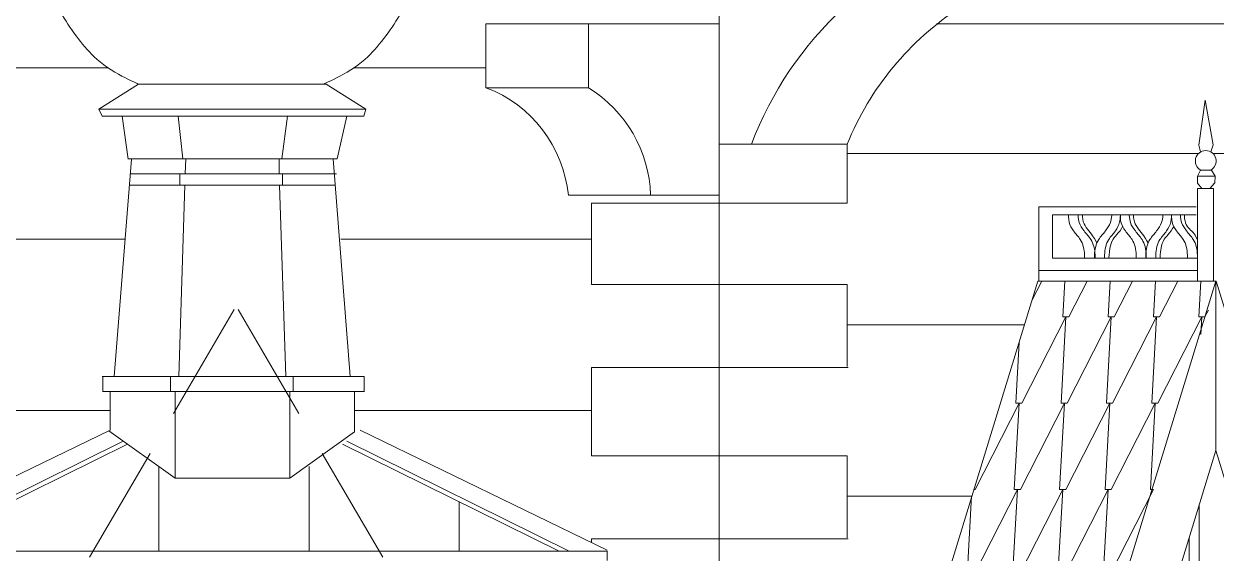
# Model space of a CAD drawing. Header units: millimetres. Extents: x 2399 to 111977, y 1313 to 59551.
# Drawn here: x 72755 to 75553, y 41898 to 43142 of the extents above; entities that cross this region are included whole.
import ezdxf

# ---------------------------------------------------------------- set-up
doc = ezdxf.new("R2010")
doc.units = ezdxf.units.MM
doc.linetypes.add('Невидимая', pattern=[391.222223, 282.222223, -109])
doc.layers.add('hatch1', color=7, linetype='Continuous', lineweight=20, true_color=0x6a6a6a)
doc.layers.add('main line', color=7, linetype='Continuous', lineweight=13)

msp = doc.modelspace()

# ---------------------------------------------------------------- linework, layer by layer
at = {"layer": 'hatch1', "color": 251, "linetype": 'Continuous', "lineweight": 20, "true_color": 0x6a6a6a}
for p, q in [((75120.4274, 42491.5525), (75143.7921, 42537.3894)), ((75197.6842, 42537.3894), (75193.046, 42453.2929)), ((75207.3645, 42453.2929), (75250.2314, 42537.3894)), ((75304.1235, 42537.3894), (75299.4853, 42453.2929)), ((75313.8038, 42453.2929), (75356.6708, 42537.3894)), ((75410.5629, 42537.3894), (75405.9247, 42453.2929)), ((75420.2432, 42453.2929), (75463.1101, 42537.3894)), ((75517.0022, 42537.3894), (75512.364, 42453.2929)), ((75096.9075, 42250.6432), (75200.2052, 42453.2929)), ((75200.2052, 42453.2929), (75189.0284, 42250.6432)), ((75207.3645, 42453.2929), (75193.046, 42453.2929)), ((75203.3469, 42250.6432), (75306.6446, 42453.2929)), ((75306.6446, 42453.2929), (75295.4677, 42250.6432)), ((75313.8038, 42453.2929), (75299.4853, 42453.2929)), ((75309.7862, 42250.6432), (75413.0839, 42453.2929)), ((75413.0839, 42453.2929), (75401.9071, 42250.6432)), ((75420.2432, 42453.2929), (75405.9247, 42453.2929)), ((75416.2256, 42250.6432), (75519.5232, 42453.2929)), ((75526.6825, 42453.2929), (75512.364, 42453.2929)), ((75519.5232, 42453.2929), (75517.2394, 42411.8842)), ((75526.6825, 42453.2929), (75534.8025, 42469.2228)), ((75090.4845, 42393.7973), (75082.589, 42250.6432)), ((74987.2314, 42047.9935), (75090.5291, 42250.6432)), ((75090.5291, 42250.6432), (75079.3522, 42047.9935)), ((75096.9075, 42250.6432), (75082.589, 42250.6432)), ((75093.6707, 42047.9935), (75196.9684, 42250.6432)), ((75196.9684, 42250.6432), (75185.7916, 42047.9935)), ((75203.3469, 42250.6432), (75189.0284, 42250.6432)), ((75200.1101, 42047.9935), (75303.4078, 42250.6432)), ((75303.4078, 42250.6432), (75292.2309, 42047.9935)), ((75309.7862, 42250.6432), (75295.4677, 42250.6432)), ((75306.5494, 42047.9935), (75409.8471, 42250.6432)), ((75409.8471, 42250.6432), (75398.6702, 42047.9935)), ((75416.2256, 42250.6432), (75401.9071, 42250.6432)), ((74979.203, 42032.2352), (74968.8953, 41845.3438)), ((74983.2138, 41845.3438), (75086.5115, 42047.9935)), ((74985.6628, 42048.3622), (74985.6424, 42047.9935)), ((74987.2314, 42047.9935), (74985.6424, 42047.9935)), ((75086.5115, 42047.9935), (75075.3346, 41845.3438)), ((75093.6707, 42047.9935), (75079.3522, 42047.9935)), ((75089.6531, 41845.3438), (75192.9508, 42047.9935)), ((75192.9508, 42047.9935), (75181.774, 41845.3438)), ((75200.1101, 42047.9935), (75185.7916, 42047.9935)), ((75196.0925, 41845.3438), (75299.3902, 42047.9935)), ((75299.3902, 42047.9935), (75288.2133, 41845.3438)), ((75306.5494, 42047.9935), (75292.2309, 42047.9935)), ((75302.5318, 41845.3438), (75405.7001, 42047.7396)), ((75405.7778, 42047.9935), (75398.6702, 42047.9935))]:
    msp.add_line(p, q, dxfattribs=at)
at = {"layer": 'hatch1', "color": 251, "linetype": 'Невидимая', "lineweight": 20, "true_color": 0x6a6a6a}
for p, q in [((72712.2271, 41550.863), (73256.5941, 42484.1677)), ((73794.3429, 41550.863), (73249.9759, 42484.1677))]:
    msp.add_line(p, q, dxfattribs=at)
at = {"layer": 'hatch1', "color": 251, "linetype": 'Continuous', "lineweight": 20, "true_color": 0x6a6a6a}
for points, knots in [([(75206.8188, 42693.2187), (75206.8188, 42693.2187), (75206.0843, 42684.2236), (75208.2101, 42675.6196), (75210.0526, 42668.162), (75213.908, 42661.3841), (75218.4642, 42655.1866), (75223.478, 42648.3667), (75229.5289, 42642.3388), (75234.0872, 42635.2118), (75237.3693, 42630.0803), (75239.7287, 42624.4387), (75241.2831, 42618.5478), (75243.0102, 42612.0023), (75243.7564, 42605.2432), (75243.9342, 42598.4752), (75244.0319, 42594.7563), (75243.9342, 42591.0353), (75243.9342, 42591.0353)], [0, 0, 0, 0, 1, 1, 1, 2, 2, 2, 3, 3, 3, 4, 4, 4, 5, 5, 5, 6, 6, 6, 6]), ([(75229.0277, 42693.2187), (75229.0277, 42693.2187), (75228.8281, 42683.9837), (75231.6029, 42675.357), (75233.995, 42667.9201), (75238.4302, 42661.3524), (75243.2483, 42655.1866), (75248.4606, 42648.5165), (75254.3597, 42642.3672), (75258.8714, 42635.2118), (75262.1197, 42630.06), (75264.5048, 42624.4346), (75266.0672, 42618.5478), (75267.8037, 42612.0048), (75268.5405, 42605.2432), (75268.7183, 42598.4752), (75268.816, 42594.7563), (75268.7183, 42591.0353), (75268.7183, 42591.0353)], [0, 0, 0, 0, 1, 1, 1, 2, 2, 2, 3, 3, 3, 4, 4, 4, 5, 5, 5, 6, 6, 6, 6]), ([(75239.2821, 42693.2187), (75239.2821, 42693.2187), (75238.6556, 42684.6321), (75241.1948, 42676.6298), (75243.2009, 42670.3076), (75247.0735, 42664.8007), (75251.0838, 42659.5016), (75255.0611, 42654.2462), (75259.406, 42649.2682), (75263.1917, 42643.8737), (75268.8782, 42635.7706), (75273.2944, 42626.8721), (75273.2944, 42626.8721)], [0, 0, 0, 0, 1, 1, 1, 2, 2, 2, 3, 3, 3, 4, 4, 4, 4]), ([(75308.2455, 42693.2187), (75308.2455, 42693.2187), (75307.794, 42683.9744), (75304.7917, 42675.357), (75302.2237, 42667.9866), (75297.922, 42661.3704), (75293.1463, 42655.1866), (75287.972, 42648.4868), (75282.0426, 42642.3625), (75277.5232, 42635.2118), (75274.2694, 42630.0635), (75271.8898, 42624.4346), (75270.3274, 42618.5478), (75268.5908, 42612.0048), (75267.8541, 42605.2432), (75267.6763, 42598.4752), (75267.5786, 42594.7563), (75267.6763, 42591.0353), (75267.6763, 42591.0353)], [0, 0, 0, 0, 1, 1, 1, 2, 2, 2, 3, 3, 3, 4, 4, 4, 5, 5, 5, 6, 6, 6, 6]), ([(75328.2728, 42693.2187), (75328.2728, 42693.2187), (75328.508, 42684.623), (75326.5482, 42676.3527), (75324.7373, 42668.7107), (75321.1703, 42661.5992), (75316.6274, 42655.1866), (75311.734, 42648.2791), (75305.5935, 42642.3216), (75301.0044, 42635.2118), (75297.7007, 42630.0936), (75295.3588, 42624.4408), (75293.8085, 42618.5478), (75292.0863, 42612.001), (75291.3352, 42605.2432), (75291.1574, 42598.4752), (75291.0598, 42594.7563), (75291.1574, 42591.0353), (75291.1574, 42591.0353)], [0, 0, 0, 0, 1, 1, 1, 2, 2, 2, 3, 3, 3, 4, 4, 4, 5, 5, 5, 6, 6, 6, 6]), ([(75328.2728, 42693.2187), (75328.2728, 42693.2187), (75327.5383, 42684.2236), (75329.6641, 42675.6196), (75331.5067, 42668.162), (75335.362, 42661.3841), (75339.9182, 42655.1866), (75344.932, 42648.3667), (75350.9829, 42642.3388), (75355.5413, 42635.2118), (75358.8233, 42630.0803), (75361.1827, 42624.4387), (75362.7371, 42618.5478), (75364.4642, 42612.0023), (75365.2104, 42605.2432), (75365.3882, 42598.4752), (75365.4859, 42594.7563), (75365.3882, 42591.0353), (75365.3882, 42591.0353)], [0, 0, 0, 0, 1, 1, 1, 2, 2, 2, 3, 3, 3, 4, 4, 4, 5, 5, 5, 6, 6, 6, 6]), ([(75349.1788, 42693.2187), (75349.1788, 42693.2187), (75348.9792, 42683.9837), (75351.754, 42675.357), (75354.1461, 42667.9201), (75358.5813, 42661.3524), (75363.3994, 42655.1866), (75368.6117, 42648.5165), (75374.5107, 42642.3672), (75379.0224, 42635.2118), (75382.2708, 42630.06), (75384.6559, 42624.4346), (75386.2183, 42618.5478), (75387.9548, 42612.0048), (75388.6916, 42605.2432), (75388.8694, 42598.4752), (75388.9671, 42594.7563), (75388.8694, 42591.0353), (75388.8694, 42591.0353)], [0, 0, 0, 0, 1, 1, 1, 2, 2, 2, 3, 3, 3, 4, 4, 4, 5, 5, 5, 6, 6, 6, 6]), ([(75359.3084, 42693.2187), (75359.3084, 42693.2187), (75358.6819, 42684.6321), (75361.2211, 42676.6298), (75363.2273, 42670.3076), (75367.0998, 42664.8007), (75371.1101, 42659.5016), (75375.0874, 42654.2462), (75379.4323, 42649.2682), (75383.218, 42643.8737), (75388.9045, 42635.7706), (75393.3207, 42626.8721), (75393.3207, 42626.8721)], [0, 0, 0, 0, 1, 1, 1, 2, 2, 2, 3, 3, 3, 4, 4, 4, 4]), ([(75428.3966, 42693.2187), (75428.3966, 42693.2187), (75427.9451, 42683.9744), (75424.9427, 42675.357), (75422.3748, 42667.9866), (75418.0731, 42661.3704), (75413.2973, 42655.1866), (75408.1231, 42648.4868), (75402.1937, 42642.3625), (75397.6743, 42635.2118), (75394.4204, 42630.0635), (75392.0409, 42624.4346), (75390.4785, 42618.5478), (75388.7419, 42612.0048), (75388.0051, 42605.2432), (75387.8274, 42598.4752), (75387.7297, 42594.7563), (75387.8274, 42591.0353), (75387.8274, 42591.0353)], [0, 0, 0, 0, 1, 1, 1, 2, 2, 2, 3, 3, 3, 4, 4, 4, 5, 5, 5, 6, 6, 6, 6]), ([(75448.4239, 42693.2187), (75448.4239, 42693.2187), (75448.6591, 42684.623), (75446.6993, 42676.3527), (75444.8884, 42668.7107), (75441.3213, 42661.5992), (75436.7785, 42655.1866), (75431.8851, 42648.2791), (75425.7446, 42642.3216), (75421.1555, 42635.2118), (75417.8518, 42630.0936), (75415.5099, 42624.4408), (75413.9596, 42618.5478), (75412.2374, 42612.001), (75411.4863, 42605.2432), (75411.3085, 42598.4752), (75411.2108, 42594.7563), (75411.3085, 42591.0353), (75411.3085, 42591.0353)], [0, 0, 0, 0, 1, 1, 1, 2, 2, 2, 3, 3, 3, 4, 4, 4, 5, 5, 5, 6, 6, 6, 6]), ([(75448.4239, 42693.2187), (75448.4239, 42693.2187), (75447.6894, 42684.2236), (75449.8152, 42675.6196), (75451.6577, 42668.162), (75455.5131, 42661.3841), (75460.0693, 42655.1866), (75465.0831, 42648.3667), (75471.134, 42642.3388), (75475.6924, 42635.2118), (75478.9744, 42630.0803), (75481.3338, 42624.4387), (75482.8882, 42618.5478), (75484.6153, 42612.0023), (75485.3615, 42605.2432), (75485.5393, 42598.4752), (75485.637, 42594.7563), (75485.5393, 42591.0353), (75485.5393, 42591.0353)], [0, 0, 0, 0, 1, 1, 1, 2, 2, 2, 3, 3, 3, 4, 4, 4, 5, 5, 5, 6, 6, 6, 6]), ([(75469.3298, 42693.2187), (75469.3298, 42693.2187), (75469.1303, 42683.9837), (75471.9051, 42675.357), (75474.2972, 42667.9201), (75478.7323, 42661.3524), (75483.5505, 42655.1866), (75488.7627, 42648.5165), (75494.6618, 42642.3672), (75499.1735, 42635.2118), (75502.4219, 42630.06), (75504.807, 42624.4346), (75506.3694, 42618.5478), (75508.1059, 42612.0048), (75508.8427, 42605.2432), (75509.0205, 42598.4752), (75509.1181, 42594.7563), (75509.0205, 42591.0353), (75509.0205, 42591.0353)], [0, 0, 0, 0, 1, 1, 1, 2, 2, 2, 3, 3, 3, 4, 4, 4, 5, 5, 5, 6, 6, 6, 6]), ([(75478.3783, 42693.2187), (75478.3783, 42693.2187), (75478.399, 42685.876), (75480.052, 42678.7817), (75481.3727, 42673.1132), (75483.8247, 42667.7647), (75487.464, 42663.2405), (75490.8577, 42659.0214), (75495.3744, 42655.8416), (75498.9406, 42651.7638), (75506.396, 42643.239), (75509.4563, 42631.9188), (75509.4563, 42631.9188)], [0, 0, 0, 0, 1, 1, 1, 2, 2, 2, 3, 3, 3, 4, 4, 4, 4]), ([(75333.3637, 42665.7363), (75333.3637, 42665.7363), (75329.1735, 42657.5252), (75323.3844, 42650.4381), (75319.3378, 42645.4842), (75314.4911, 42641.174), (75311.1108, 42635.7536), (75307.1556, 42629.4113), (75305.1779, 42622.0981), (75303.8782, 42614.7131), (75301.8116, 42602.9713), (75301.2481, 42591.0353), (75301.2481, 42591.0353)], [0, 0, 0, 0, 1, 1, 1, 2, 2, 2, 3, 3, 3, 4, 4, 4, 4]), ([(75453.5147, 42665.7363), (75453.5147, 42665.7363), (75449.3246, 42657.5252), (75443.5355, 42650.4381), (75439.4889, 42645.4842), (75434.6422, 42641.174), (75431.2619, 42635.7536), (75427.3067, 42629.4113), (75425.329, 42622.0981), (75424.0292, 42614.7131), (75421.9626, 42602.9713), (75421.3992, 42591.0353), (75421.3992, 42591.0353)], [0, 0, 0, 0, 1, 1, 1, 2, 2, 2, 3, 3, 3, 4, 4, 4, 4])]:
    msp.add_open_spline(points, degree=3, knots=knots, dxfattribs=at)
at = {"layer": 'main line', "color": 7, "linetype": 'Continuous', "lineweight": 13}
for p, q in [((74386.3752, 43445.6337), (74386.3752, 40722.3835)), ((74387.1651, 43141.7935), (73839.5759, 43141.7935)), ((73839.5759, 42991.7131), (73839.5759, 43141.7935)), ((74079.8745, 42991.7131), (74079.8745, 43141.7935)), ((75605.1579, 43141.7935), (74896.5254, 43141.7935)), ((72668.1957, 43038.6601), (72952.4209, 43038.6601)), ((73839.5759, 43038.6601), (73529.8826, 43038.6601)), ((73024.1629, 43000.0721), (72931.3495, 42941.4861)), ((73024.1629, 43000.0721), (73464.804, 43000.0721)), ((73464.804, 43000.0721), (73557.95, 42941.4861)), ((74079.8745, 42991.7131), (73839.5759, 42991.7131)), ((75527.3011, 42962.5401), (75512.371, 42856.8814)), ((75546.0593, 42857.6471), (75527.3011, 42962.5401)), ((72931.3495, 42941.4861), (72938.8971, 42924.5046)), ((72931.3495, 42941.4861), (73557.95, 42941.4861)), ((72938.8971, 42924.5046), (73552.609, 42924.5046)), ((72985.8899, 42924.5046), (72999.9176, 42823.5051)), ((73128.5356, 42824.9079), (73117.5769, 42924.5046)), ((73360.1899, 42824.9079), (73373.4969, 42924.5046)), ((73490.1857, 42824.9079), (73512.6301, 42924.5046)), ((73552.609, 42924.5046), (73557.95, 42941.4861)), ((74687.1651, 42859.2118), (74387.1651, 42859.2118)), ((74687.1651, 42720.8545), (74687.1651, 42859.2118)), ((75511.7552, 42837.3752), (74687.1651, 42837.3752)), ((75512.371, 42856.8814), (75516.6068, 42840.9387)), ((75540.681, 42841.1517), (75546.0593, 42857.6471)), ((75605.1579, 42837.3752), (75545.3517, 42837.3752)), ((73007.6498, 42823.5273), (72967.3029, 42313.0115)), ((73490.1857, 42824.9079), (72999.9176, 42824.9079)), ((73133.9528, 42789.402), (73135.1061, 42824.9079)), ((73354.0097, 42789.402), (73354.0097, 42824.9079)), ((73481.1904, 42824.8822), (73520.8185, 42313.0115)), ((73004.9529, 42789.402), (73488.4619, 42789.402)), ((73121.4907, 42762.7765), (73121.4907, 42789.402)), ((73361.7554, 42762.7765), (73361.7554, 42789.402)), ((75515.9204, 42798.1513), (75509.0296, 42783.9869)), ((75509.0296, 42783.9869), (75509.0296, 42767.5256)), ((75550.7571, 42783.9869), (75509.0296, 42783.9869)), ((75542.335, 42798.1513), (75515.9204, 42798.1513)), ((75550.7571, 42783.9869), (75542.335, 42798.1513)), ((75549.6086, 42768.2913), (75550.7571, 42783.9869)), ((73002.8486, 42762.7765), (73485.9985, 42762.7765)), ((73118.4798, 42313.0115), (73133.0881, 42762.7765)), ((73369.4828, 42313.0115), (73354.8745, 42762.7765)), ((75509.0296, 42767.5256), (75519.3658, 42754.7858)), ((75509.4563, 42537.3894), (75509.4563, 42754.7858)), ((75509.4563, 42754.7858), (75547.0022, 42754.7858)), ((75538.124, 42754.7858), (75549.6086, 42768.2913)), ((75547.0022, 42754.7858), (75547.0022, 42537.3894)), ((74387.1651, 42739.2235), (74032.8848, 42739.2235)), ((74087.1651, 42720.8545), (74087.1651, 42529.3851)), ((74087.1651, 42720.8545), (74687.1651, 42720.8545)), ((75505.9146, 42711.7676), (75137.1714, 42711.7676)), ((75137.1714, 42711.7676), (75137.1714, 42537.3894)), ((75506.2317, 42693.2187), (75169.25, 42693.2187)), ((75169.25, 42693.2187), (75169.25, 42591.0528)), ((75506.2317, 42693.2187), (75215.2405, 42693.2187)), ((75506.2317, 42693.2187), (75215.2405, 42693.2187)), ((75506.2317, 42693.2187), (75215.2405, 42693.2187)), ((75506.2317, 42693.2187), (75219.5296, 42693.2187)), ((75506.2317, 42693.2187), (75432.428, 42693.2187)), ((72420.6065, 42636.0902), (72992.8363, 42636.0902)), ((74087.1651, 42636.0902), (73499.1513, 42636.0902)), ((75507.9784, 42591.0353), (75169.25, 42591.0353)), ((75507.9784, 42591.0353), (75226.6246, 42591.0353)), ((75507.9784, 42591.0353), (75226.6246, 42591.0353)), ((75507.9784, 42591.0353), (75226.6246, 42591.0353)), ((75507.9784, 42591.0353), (75226.6246, 42591.0353)), ((75507.9784, 42591.0353), (75226.6246, 42591.0353)), ((75507.9784, 42591.0353), (75226.6246, 42591.0353)), ((75508.4735, 42562.0756), (75137.1714, 42562.0756)), ((75508.4735, 42562.0756), (75217.8684, 42562.0756)), ((74087.1651, 42529.3851), (74687.1651, 42529.3851)), ((74687.1651, 42337.1953), (74687.1651, 42529.3851)), ((74734.6829, 41232.2053), (75134.4675, 42537.3894)), ((75553.0181, 42537.3894), (75134.4675, 42537.3894)), ((75152.7297, 41232.2053), (75552.5143, 42537.3894)), ((75552.5143, 42139.5485), (75552.5143, 42537.3894)), ((75952.8027, 41232.2053), (75553.0181, 42537.3894)), ((75103.0454, 42434.8052), (74687.1651, 42434.8052)), ((75103.0454, 42434.8052), (74687.1651, 42434.8052)), ((74689.4844, 42334.5065), (74087.1651, 42334.5065)), ((74087.1651, 42334.5065), (74087.1651, 42126.8152)), ((72938.616, 42313.0115), (73553.7858, 42313.0115)), ((72940.2392, 42277.3024), (72940.2392, 42311.3883)), ((73099.4872, 42277.7174), (73099.4872, 42313.0115)), ((73387.3341, 42277.3024), (73387.3341, 42313.0115)), ((73553.7858, 42277.3024), (73553.7858, 42313.0115)), ((72940.2392, 42277.8016), (73553.7858, 42277.8016)), ((72957.3432, 42187.4902), (72957.3432, 42277.8016)), ((73110.0064, 42074.7948), (73110.0064, 42277.8016)), ((73378.9606, 42074.7948), (73378.9606, 42277.8016)), ((73530.9056, 42183.2161), (73530.9056, 42277.8016)), ((72420.6065, 42233.5202), (72957.3432, 42233.5202)), ((74087.1651, 42233.5202), (73530.9056, 42233.5202)), ((72377.7055, 41905.4422), (72957.3432, 42187.4902)), ((72954.7018, 42185.5912), (73110.0064, 42074.7948)), ((73378.9606, 42074.7948), (73530.9056, 42183.2161)), ((74123.6614, 41905.4422), (73544.0236, 42187.4902)), ((72466.5931, 41903.2517), (72988.3136, 42161.6121)), ((72998.6507, 42154.2375), (72490.2377, 41903.2517)), ((73502.7162, 42154.2375), (74011.1292, 41903.2517)), ((74034.7737, 41903.2517), (73513.0533, 42161.6121)), ((75274.5904, 41232.2053), (75552.5143, 42139.5485)), ((75830.4381, 41232.2053), (75552.5143, 42139.5485)), ((74087.1651, 42126.8152), (74687.1651, 42126.8152)), ((74687.1651, 41934.6253), (74687.1651, 42126.8152)), ((73071.7291, 42102.1023), (73071.7291, 41904.9221)), ((73424.9549, 42102.1023), (73424.9549, 41904.9221)), ((73110.0064, 42074.7948), (73378.9606, 42074.7948)), ((74979.7362, 42032.2352), (74687.1651, 42032.2352)), ((74979.7362, 42032.2352), (74687.1651, 42032.2352)), ((73776.3585, 42019.1498), (73776.3585, 41903.2517)), ((75513.2492, 42011.3591), (75513.2492, 40985.9204)), ((74689.4844, 41931.9366), (74087.1651, 41931.9366)), ((74087.1651, 41931.9366), (74087.1651, 41923.201)), ((75489.6719, 41934.3858), (75489.6719, 40972.308)), ((72377.7055, 41903.2517), (74123.6614, 41903.2517)), ((74123.6614, 41903.2517), (74123.6614, 41881.3651))]:
    msp.add_line(p, q, dxfattribs=at)
for centre, radius, start, end in [((75252.1252, 42559.072), 844.8013, 132.7083042, 159.1894788), ((75331.954, 42596.6803), 696.1864, 123.1064655, 157.8458661), ((73732.0678, 42709.1592), 302.3156, 5.707312, 69.1688225), ((73918.5993, 42730.2744), 307.1806, 1.6694391, 58.3305609), ((75528.5535, 42819.5893), 24.4646, 298.8026305, 241.1973695)]:
    msp.add_arc(centre, radius, start, end, dxfattribs=at)
for points in [[(73024.1629, 43000.0721), (73024.1629, 43000.0721), (72955.4718, 43029.0496), (72919.8993, 43064.5049), (72891.3668, 43092.9434), (72861.3959, 43132.8472), (72842.125, 43168.204), (72814.4154, 43219.0433), (72797.8726, 43281.6672), (72792.3594, 43339.5083), (72786.7317, 43398.5508), (72799.7649, 43433.3899), (72814.1816, 43490.8999), (72835.9682, 43577.8092), (72906.1574, 43669.2863), (72963.3914, 43738.329), (73005.6609, 43789.3197), (73055.6663, 43833.5425), (73096.4958, 43885.6889), (73126.1037, 43923.5035), (73150.8861, 43964.8822), (73168.8859, 44009.4311), (73189.2974, 44059.9488), (73191.7091, 44117.8801), (73196.9292, 44143.3522)], [(73458.1406, 43000.0721), (73458.1406, 43000.0721), (73526.8317, 43029.0496), (73562.4042, 43064.5049), (73590.9367, 43092.9434), (73620.9075, 43132.8472), (73640.1785, 43168.204), (73667.8881, 43219.0433), (73684.4309, 43281.6672), (73689.944, 43339.5083), (73695.5717, 43398.5508), (73682.5385, 43433.3899), (73668.1218, 43490.8999), (73646.3353, 43577.8092), (73576.1461, 43669.2863), (73518.912, 43738.329), (73476.6425, 43789.3197), (73426.6372, 43833.5425), (73385.8077, 43885.6889), (73356.1998, 43923.5035), (73331.4174, 43964.8822), (73313.4176, 44009.4311), (73293.0061, 44059.9488), (73290.5423, 44114.4823), (73285.3223, 44139.9544)]]:
    msp.add_open_spline(points, degree=3, knots=[0, 0, 0, 0, 1, 1, 1, 2, 2, 2, 3, 3, 3, 4, 4, 4, 5, 5, 5, 6, 6, 6, 7, 7, 7, 8, 8, 8, 8], dxfattribs=at)

doc.saveas('drawing.dxf')
